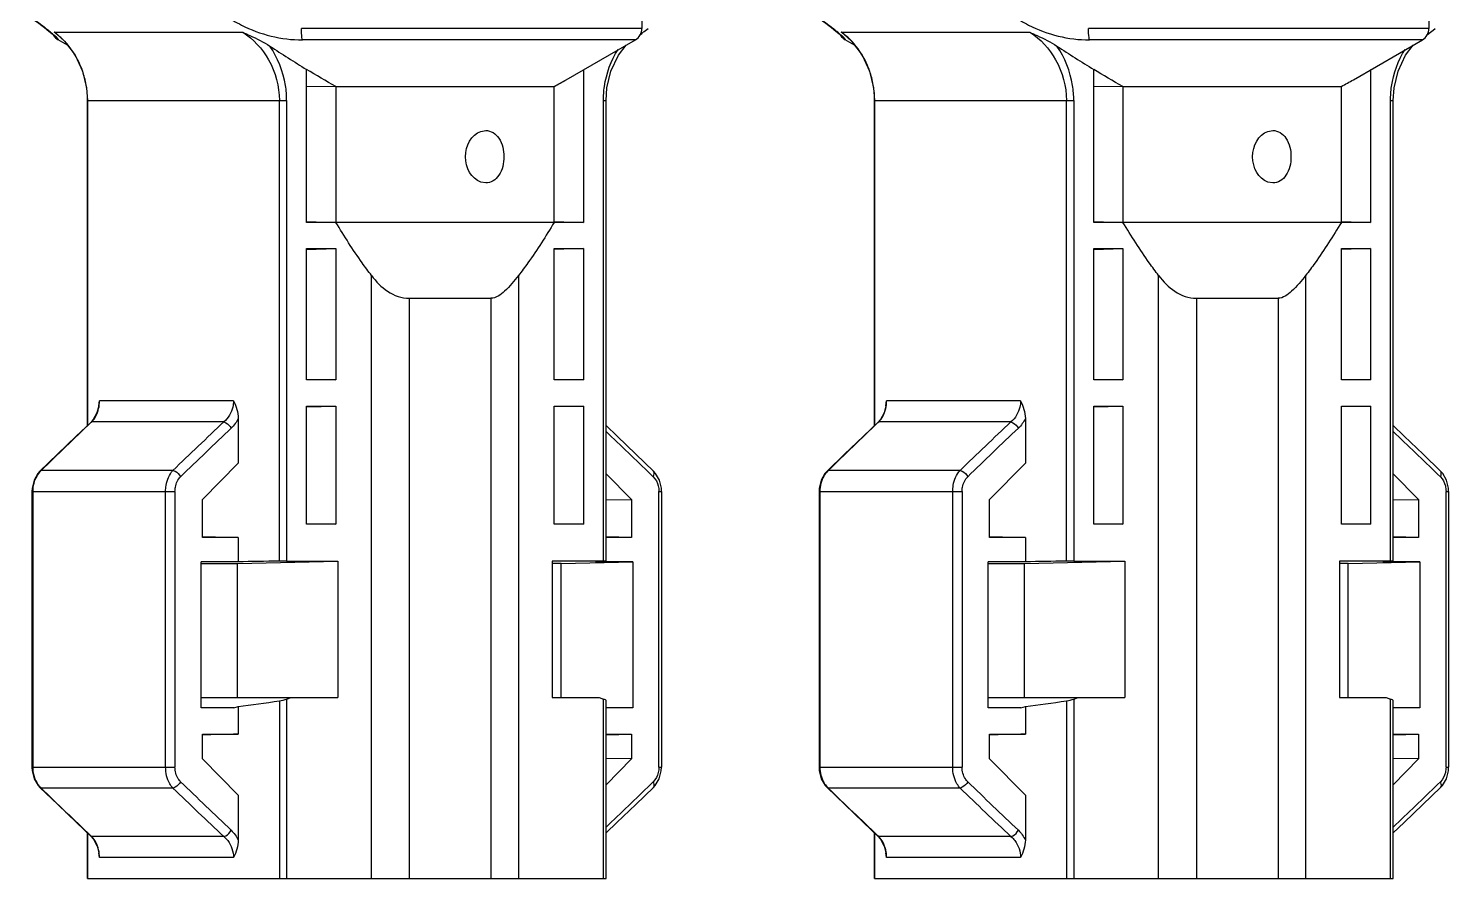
# Model space of a CAD drawing. Header units: millimetres. Extents: x 10297564 to 11610295, y -9287743 to -8409454.
# Drawn here: x 10486083 to 10487169, y -9102370 to -9101720 of the extents above; entities that cross this region are included whole.
import ezdxf

# ---------------------------------------------------------------- set-up
doc = ezdxf.new("R2010")
doc.units = ezdxf.units.MM
doc.header["$LTSCALE"] = 100
doc.layers.add('-0', color=7, linetype='Continuous')

# ---------------------------------------------------------------- blocks, each defined once
blk = doc.blocks.new('인버터 외형도')
at = {"layer": '-0', "linetype": 'Continuous'}
for p, q in [((88058.77, 35410.77), (88058.77, 34853.08)), ((88510.24, 35410.77), (88510.24, 34853.08)), ((87721.12, 34849.4), (87721.4, 34849.15)), ((87721.4, 34849.15), (87721.97, 34848.62)), ((87723.1, 34849.78), (87721.66, 34850.91)), ((87721.66, 34850.91), (87829.82, 34850.91)), ((87721.97, 34848.62), (87722.02, 34848.57)), ((87723.11, 34849.77), (87727.51, 34845.8)), ((88058.77, 34853.08), (87863.47, 34853.08)), ((88060.15, 34851.37), (88062.29, 34853.08)), ((88172.59, 34849.4), (88172.87, 34849.15)), ((88172.87, 34849.15), (88173.44, 34848.62)), ((88174.57, 34849.78), (88173.13, 34850.91)), ((88173.13, 34850.91), (88281.29, 34850.91)), ((88173.44, 34848.62), (88173.49, 34848.57)), ((88174.58, 34849.77), (88178.98, 34845.8)), ((88510.24, 34853.08), (88314.94, 34853.08)), ((88511.62, 34851.37), (88513.76, 34853.08)), ((87729.27, 34843.48), (87723.93, 34846.56)), ((87724.13, 34846.56), (87723.93, 34846.56)), ((88055.01, 34846.56), (87864.05, 34846.56)), ((88015.41, 34823.7), (88055.01, 34846.56)), ((88045.3, 34837.74), (88049.67, 34843.48)), ((88180.74, 34843.48), (88175.4, 34846.56)), ((88175.6, 34846.56), (88175.4, 34846.56)), ((88506.48, 34846.56), (88315.52, 34846.56)), ((88466.88, 34823.7), (88506.48, 34846.56)), ((88496.77, 34837.74), (88501.13, 34843.48)), ((87866.46, 34741.89), (87866.46, 34829.56)), ((88025.26, 34829.56), (88025.26, 34741.89)), ((88317.93, 34741.89), (88317.93, 34829.56)), ((88476.73, 34829.56), (88476.73, 34741.89)), ((87883.23, 34819.8), (87866.46, 34819.51)), ((87883.23, 34819.8), (88008.49, 34819.8)), ((87883.23, 34819.8), (87883.23, 34741.89)), ((88008.49, 34741.89), (88008.49, 34819.8)), ((88334.7, 34819.8), (88317.93, 34819.51)), ((88334.7, 34819.8), (88459.96, 34819.8)), ((88334.7, 34819.8), (88334.7, 34741.89)), ((88459.96, 34741.89), (88459.96, 34819.8)), ((87740.73, 34811.81), (87855, 34811.81)), ((87740.73, 34625.4), (87740.73, 34811.81)), ((87740.78, 34811.81), (87740.78, 34625.45)), ((87850.82, 34547.68), (87850.82, 34811.81)), ((87855, 34811.81), (87855, 34547.72)), ((88036.72, 34811.81), (88038.21, 34811.81)), ((88036.72, 34547.72), (88036.72, 34811.81)), ((88038.21, 34547.69), (88038.21, 34811.81)), ((88192.2, 34811.81), (88306.47, 34811.81)), ((88192.2, 34625.4), (88192.2, 34811.81)), ((88192.25, 34811.81), (88192.25, 34625.45)), ((88302.29, 34547.68), (88302.29, 34811.81)), ((88306.47, 34811.81), (88306.47, 34547.72)), ((88488.19, 34811.81), (88489.68, 34811.81)), ((88488.19, 34547.72), (88488.19, 34811.81)), ((88489.68, 34547.69), (88489.68, 34811.81)), ((87966.34, 34794.05), (87969.22, 34794.56)), ((88417.8, 34794.05), (88420.69, 34794.56)), ((87969.22, 34764.46), (87966.33, 34764.97)), ((88420.69, 34764.46), (88417.8, 34764.97)), ((88025.26, 34741.89), (87866.46, 34741.89)), ((87866.47, 34742.31), (87883.23, 34741.89)), ((88008.5, 34742.31), (88025.26, 34741.89)), ((88476.73, 34741.89), (88317.93, 34741.89)), ((88317.94, 34742.31), (88334.7, 34741.89)), ((88459.97, 34742.31), (88476.73, 34741.89)), ((87866.46, 34726.84), (87883.23, 34726.84)), ((87866.46, 34651.59), (87866.46, 34726.84)), ((87866.47, 34726.41), (87883.23, 34726.84)), ((87883.23, 34726.84), (87883.23, 34651.59)), ((88008.49, 34726.84), (88025.26, 34726.84)), ((88008.49, 34651.59), (88008.49, 34726.84)), ((88025.26, 34726.84), (88008.5, 34726.41)), ((88025.26, 34726.84), (88025.26, 34651.59)), ((88317.93, 34726.84), (88334.7, 34726.84)), ((88317.93, 34651.59), (88317.93, 34726.84)), ((88317.94, 34726.41), (88334.7, 34726.84)), ((88334.7, 34726.84), (88334.7, 34651.59)), ((88459.96, 34726.84), (88476.73, 34726.84)), ((88459.96, 34651.59), (88459.96, 34726.84)), ((88476.73, 34726.84), (88459.97, 34726.41)), ((88476.73, 34726.84), (88476.73, 34651.59)), ((87903.71, 34365.66), (87903.71, 34711.4)), ((87988.01, 34711.4), (87988.01, 34365.66)), ((88355.18, 34365.66), (88355.18, 34711.4)), ((88439.48, 34711.4), (88439.48, 34365.66)), ((87925.35, 34698.37), (87972.18, 34698.37)), ((87925.35, 34698.37), (87925.35, 34365.66)), ((87972.18, 34698.37), (87972.18, 34365.66)), ((88376.82, 34698.37), (88423.65, 34698.37)), ((88376.82, 34698.37), (88376.82, 34365.66)), ((88423.65, 34698.37), (88423.65, 34365.66)), ((87883.23, 34651.59), (87866.46, 34651.59)), ((87866.47, 34652.02), (87883.23, 34651.59)), ((88025.26, 34651.59), (88008.49, 34651.59)), ((88008.5, 34652.02), (88025.26, 34651.59)), ((88334.7, 34651.59), (88317.93, 34651.59)), ((88317.94, 34652.02), (88334.7, 34651.59)), ((88476.73, 34651.59), (88459.96, 34651.59)), ((88459.97, 34652.02), (88476.73, 34651.59)), ((87747.22, 34636.76), (87747.68, 34639.52)), ((87824.5, 34639.52), (87747.68, 34639.52)), ((88198.69, 34636.76), (88199.15, 34639.52)), ((88275.97, 34639.52), (88199.15, 34639.52)), ((87744.09, 34628.86), (87742.6, 34627.18)), ((87827.25, 34629.49), (87827.25, 34603.79)), ((87866.46, 34636.54), (87883.23, 34636.54)), ((87866.46, 34568.82), (87866.46, 34636.54)), ((87866.47, 34636.11), (87883.23, 34636.54)), ((87883.23, 34636.54), (87883.23, 34568.82)), ((88008.49, 34636.54), (88025.26, 34636.54)), ((88008.49, 34568.82), (88008.49, 34636.54)), ((88025.26, 34636.54), (88008.5, 34636.11)), ((88025.26, 34636.54), (88025.26, 34568.82)), ((88195.56, 34628.86), (88194.07, 34627.18)), ((88278.72, 34629.49), (88278.72, 34603.79)), ((88317.93, 34636.54), (88334.7, 34636.54)), ((88317.93, 34568.82), (88317.93, 34636.54)), ((88317.94, 34636.11), (88334.7, 34636.54)), ((88334.7, 34636.54), (88334.7, 34568.82)), ((88459.96, 34636.54), (88476.73, 34636.54)), ((88459.96, 34568.82), (88459.96, 34636.54)), ((88476.73, 34636.54), (88459.97, 34636.11)), ((88476.73, 34636.54), (88476.73, 34568.82)), ((87742.6, 34627.18), (87743.16, 34627.5)), ((87742.7, 34627.07), (87743.16, 34627.5)), ((87818.99, 34627.5), (87743.16, 34627.5)), ((88194.07, 34627.18), (88194.63, 34627.5)), ((88194.17, 34627.07), (88194.63, 34627.5)), ((88270.46, 34627.5), (88194.63, 34627.5)), ((87723.6, 34609.04), (87713.53, 34599.31)), ((88175.07, 34609.04), (88165, 34599.31)), ((87713.53, 34599.31), (87712.32, 34597.96)), ((87713.53, 34599.31), (87714.21, 34599.67)), ((87789.79, 34599.67), (87714.21, 34599.67)), ((87827.25, 34603.79), (87806.73, 34582.99)), ((88052.77, 34582.99), (88038.21, 34597.75)), ((88063.73, 34597.58), (88065.28, 34596.07)), ((88066.62, 34597.96), (88065.4, 34599.31)), ((88068.83, 34594.08), (88066.62, 34597.96)), ((88165, 34599.31), (88163.79, 34597.96)), ((88165, 34599.31), (88165.68, 34599.67)), ((88241.26, 34599.67), (88165.68, 34599.67)), ((88278.72, 34603.79), (88258.2, 34582.99)), ((88504.24, 34582.99), (88489.68, 34597.75)), ((88515.2, 34597.58), (88516.75, 34596.07)), ((88518.09, 34597.96), (88516.87, 34599.31)), ((88520.3, 34594.08), (88518.09, 34597.96)), ((87709.01, 34589.57), (87708.91, 34587.66)), ((88069.93, 34589.57), (88068.83, 34594.08)), ((88070.03, 34587.66), (88069.93, 34589.57)), ((88160.48, 34589.57), (88160.38, 34587.66)), ((88521.4, 34589.57), (88520.3, 34594.08)), ((88521.5, 34587.66), (88521.4, 34589.57)), ((87708.91, 34587.66), (87790.96, 34587.66)), ((87708.91, 34587.66), (87708.91, 34429.6)), ((87709.34, 34587.66), (87709.34, 34429.6)), ((87785.58, 34429.6), (87785.58, 34587.66)), ((87790.96, 34587.66), (87790.96, 34429.6)), ((87806.73, 34561.3), (87806.73, 34582.99)), ((88038.21, 34582.8), (88052.77, 34582.99)), ((88052.77, 34582.99), (88052.77, 34561.3)), ((88068.54, 34587.66), (88070.03, 34587.66)), ((88068.54, 34429.6), (88068.54, 34587.66)), ((88070.03, 34587.66), (88070.03, 34429.6)), ((88160.38, 34587.66), (88242.43, 34587.66)), ((88160.38, 34587.66), (88160.38, 34429.6)), ((88160.81, 34587.66), (88160.81, 34429.6)), ((88237.05, 34429.6), (88237.05, 34587.66)), ((88242.43, 34587.66), (88242.43, 34429.6)), ((88258.2, 34561.3), (88258.2, 34582.99)), ((88489.68, 34582.8), (88504.24, 34582.99)), ((88504.24, 34582.99), (88504.24, 34561.3)), ((88520.01, 34587.66), (88521.5, 34587.66)), ((88520.01, 34429.6), (88520.01, 34587.66)), ((88521.5, 34587.66), (88521.5, 34429.6)), ((87883.23, 34568.82), (87866.46, 34568.82)), ((87866.47, 34569.25), (87883.23, 34568.82)), ((88025.26, 34568.82), (88008.49, 34568.82)), ((88008.5, 34569.25), (88025.26, 34568.82)), ((88334.7, 34568.82), (88317.93, 34568.82)), ((88317.94, 34569.25), (88334.7, 34568.82)), ((88476.73, 34568.82), (88459.96, 34568.82)), ((88459.97, 34569.25), (88476.73, 34568.82)), ((87827.25, 34561.3), (87806.73, 34561.3)), ((87827.25, 34561.3), (87827.25, 34547.3)), ((88052.77, 34561.3), (88038.21, 34561.67)), ((88052.77, 34561.3), (88038.21, 34561.3)), ((88278.72, 34561.3), (88258.2, 34561.3)), ((88278.72, 34561.3), (88278.72, 34547.3)), ((88504.24, 34561.3), (88489.68, 34561.67)), ((88504.24, 34561.3), (88489.68, 34561.3)), ((87827.25, 34547.3), (87805.95, 34547.3)), ((87805.95, 34463.48), (87805.95, 34547.3)), ((87826.84, 34546.25), (87884.32, 34547.72)), ((87855, 34547.72), (87884.32, 34547.72)), ((87884.32, 34547.72), (87884.32, 34469.5)), ((88036.72, 34547.72), (88007.39, 34547.72)), ((88007.39, 34547.72), (88007.39, 34469.5)), ((88012.49, 34546.25), (88053.55, 34547.3)), ((88053.55, 34547.3), (88032.25, 34547.3)), ((88038.15, 34547.68), (88038.21, 34547.69)), ((88053.55, 34547.3), (88053.55, 34463.48)), ((88278.72, 34547.3), (88257.42, 34547.3)), ((88257.42, 34463.48), (88257.42, 34547.3)), ((88278.31, 34546.25), (88335.79, 34547.72)), ((88306.47, 34547.72), (88335.79, 34547.72)), ((88335.79, 34547.72), (88335.79, 34469.5)), ((88488.19, 34547.72), (88458.86, 34547.72)), ((88458.86, 34547.72), (88458.86, 34469.5)), ((88463.96, 34546.25), (88505.02, 34547.3)), ((88505.02, 34547.3), (88483.72, 34547.3)), ((88489.62, 34547.68), (88489.68, 34547.69)), ((88505.02, 34547.3), (88505.02, 34463.48)), ((87805.95, 34546.25), (87826.84, 34546.25)), ((87826.84, 34469.5), (87826.84, 34546.25)), ((88012.49, 34546.25), (88007.39, 34546.25)), ((88012.49, 34469.5), (88012.49, 34546.25)), ((88257.42, 34546.25), (88278.31, 34546.25)), ((88278.31, 34469.5), (88278.31, 34546.25)), ((88463.96, 34546.25), (88458.86, 34546.25)), ((88463.96, 34469.5), (88463.96, 34546.25)), ((87805.95, 34469.5), (87884.32, 34469.5)), ((87850.82, 34467.58), (87850.82, 34365.66)), ((87855, 34468.6), (87857.51, 34469.5)), ((87855, 34468.6), (87855, 34365.66)), ((88007.39, 34469.5), (88034.21, 34469.5)), ((88034.21, 34469.5), (88036.72, 34468.6)), ((88036.72, 34365.66), (88036.72, 34468.6)), ((88038.21, 34365.66), (88038.21, 34467.7)), ((88257.42, 34469.5), (88335.79, 34469.5)), ((88302.29, 34467.58), (88302.29, 34365.66)), ((88306.47, 34468.6), (88308.98, 34469.5)), ((88306.47, 34468.6), (88306.47, 34365.66)), ((88458.86, 34469.5), (88485.68, 34469.5)), ((88485.68, 34469.5), (88488.19, 34468.6)), ((88488.19, 34365.66), (88488.19, 34468.6)), ((88489.68, 34365.66), (88489.68, 34467.7)), ((87824.7, 34463.48), (87805.95, 34463.48)), ((87824.7, 34463.48), (87827.25, 34464.4)), ((87827.25, 34464.4), (87827.25, 34448.43)), ((88053.55, 34463.48), (88038.21, 34463.48)), ((88276.17, 34463.48), (88257.42, 34463.48)), ((88276.17, 34463.48), (88278.72, 34464.4)), ((88278.72, 34464.4), (88278.72, 34448.43)), ((88505.02, 34463.48), (88489.68, 34463.48)), ((87806.73, 34448.43), (87827.25, 34448.43)), ((87806.73, 34434.27), (87806.73, 34448.43)), ((88038.21, 34448.06), (88052.77, 34448.43)), ((88038.21, 34448.43), (88052.77, 34448.43)), ((88052.77, 34448.43), (88052.77, 34434.27)), ((88258.2, 34448.43), (88278.72, 34448.43)), ((88258.2, 34434.27), (88258.2, 34448.43)), ((88489.68, 34448.06), (88504.24, 34448.43)), ((88489.68, 34448.43), (88504.24, 34448.43)), ((88504.24, 34448.43), (88504.24, 34434.27)), ((87806.73, 34434.27), (87827.25, 34413.46)), ((88052.77, 34434.27), (88038.21, 34434.45)), ((88038.21, 34419.5), (88052.77, 34434.27)), ((88258.2, 34434.27), (88278.72, 34413.46)), ((88504.24, 34434.27), (88489.68, 34434.45)), ((88489.68, 34419.5), (88504.24, 34434.27)), ((87708.91, 34429.6), (87790.96, 34429.6)), ((87708.91, 34429.6), (87709.04, 34427.43)), ((88068.54, 34429.6), (88070.03, 34429.6)), ((88068.74, 34422.93), (88069.9, 34427.43)), ((88069.9, 34427.43), (88070.03, 34429.6)), ((88160.38, 34429.6), (88242.43, 34429.6)), ((88160.38, 34429.6), (88160.51, 34427.43)), ((88520.01, 34429.6), (88521.5, 34429.6)), ((88520.21, 34422.93), (88521.37, 34427.43)), ((88521.37, 34427.43), (88521.5, 34429.6)), ((87712.47, 34419.1), (87713.53, 34417.94)), ((87714.21, 34417.58), (87713.53, 34417.94)), ((87789.79, 34417.58), (87714.21, 34417.58)), ((88065.28, 34421.18), (88063.73, 34419.68)), ((88065.4, 34417.94), (88066.47, 34419.1)), ((88066.47, 34419.1), (88068.74, 34422.93)), ((88163.94, 34419.1), (88165, 34417.94)), ((88165.68, 34417.58), (88165, 34417.94)), ((88241.26, 34417.58), (88165.68, 34417.58)), ((88516.75, 34421.18), (88515.2, 34419.68)), ((88516.87, 34417.94), (88517.94, 34419.1)), ((88517.94, 34419.1), (88520.21, 34422.93)), ((87827.25, 34413.46), (87827.25, 34387.76)), ((88278.72, 34413.46), (88278.72, 34387.76)), ((87734.48, 34397.79), (87742.6, 34390.08)), ((88185.95, 34397.79), (88194.06, 34390.08)), ((87740.73, 34365.66), (87740.73, 34391.85)), ((87740.78, 34391.8), (87740.78, 34365.66)), ((87742.6, 34390.08), (87743.16, 34389.75)), ((87742.6, 34390.08), (87744.19, 34388.26)), ((87743.16, 34389.75), (87742.7, 34390.19)), ((87818.99, 34389.75), (87743.16, 34389.75)), ((88192.2, 34365.66), (88192.2, 34391.85)), ((88192.25, 34391.8), (88192.25, 34365.66)), ((88194.07, 34390.08), (88194.63, 34389.75)), ((88194.07, 34390.08), (88195.66, 34388.26)), ((88194.63, 34389.75), (88194.17, 34390.19)), ((88270.46, 34389.75), (88194.63, 34389.75)), ((87747.68, 34377.74), (87747.22, 34380.5)), ((87824.5, 34377.74), (87747.68, 34377.74)), ((88199.15, 34377.74), (88198.69, 34380.5)), ((88275.97, 34377.74), (88199.15, 34377.74)), ((87740.73, 34365.66), (88038.21, 34365.66)), ((88192.2, 34365.66), (88489.68, 34365.66))]:
    blk.add_line(p, q, dxfattribs=at)
for points in [[(87708.93, 34858.83), (87710.96, 34857.36), (87712.82, 34856), (87714.51, 34854.73), (87716.02, 34853.57), (87717.37, 34852.51), (87718.56, 34851.56), (87719.58, 34850.72), (87720.43, 34850), (87721.12, 34849.4)], [(88160.4, 34858.83), (88162.43, 34857.36), (88164.29, 34856), (88165.98, 34854.73), (88167.49, 34853.57), (88168.84, 34852.51), (88170.03, 34851.56), (88171.05, 34850.72), (88171.9, 34850), (88172.59, 34849.4)], [(88057.98, 34849.55), (88058.76, 34850.23), (88059.74, 34851.04), (88060.15, 34851.37)], [(88509.45, 34849.55), (88510.23, 34850.23), (88511.21, 34851.04), (88511.62, 34851.37)], [(87727.51, 34845.8), (87733.64, 34837.74), (87737.9, 34828.62), (87740.22, 34818.99), (87740.73, 34811.81)], [(88178.98, 34845.8), (88185.11, 34837.74), (88189.37, 34828.62), (88191.69, 34818.99), (88192.2, 34811.81)], [(88038.21, 34811.81), (88038.71, 34818.99), (88041.04, 34828.62), (88045.3, 34837.74)], [(88489.68, 34811.81), (88490.18, 34818.99), (88492.51, 34828.62), (88496.77, 34837.74)], [(87747.22, 34636.76), (87746.21, 34632.77), (87744.09, 34628.86)], [(88198.69, 34636.76), (88197.68, 34632.77), (88195.56, 34628.86)], [(87742.6, 34627.17), (87734.34, 34619.33), (87723.6, 34609.04)], [(88065.4, 34599.31), (88055.34, 34609.04), (88044.6, 34619.33), (88038.21, 34625.4)], [(88194.06, 34627.17), (88185.81, 34619.33), (88175.07, 34609.04)], [(88516.87, 34599.31), (88506.81, 34609.04), (88496.07, 34619.33), (88489.68, 34625.4)], [(87712.32, 34597.96), (87710.11, 34594.08), (87709.01, 34589.57)], [(88163.79, 34597.96), (88161.58, 34594.08), (88160.48, 34589.57)], [(87709.04, 34427.43), (87710.2, 34422.93), (87712.47, 34419.1)], [(88160.51, 34427.43), (88161.67, 34422.93), (88163.94, 34419.1)], [(87713.53, 34417.94), (87723.74, 34408.08), (87734.48, 34397.79)], [(88038.21, 34391.85), (88044.46, 34397.79), (88055.2, 34408.08), (88065.4, 34417.94)], [(88165, 34417.94), (88175.21, 34408.08), (88185.95, 34397.79)], [(88489.68, 34391.85), (88495.93, 34397.79), (88506.67, 34408.08), (88516.87, 34417.94)], [(87744.19, 34388.26), (87746.28, 34384.3), (87747.22, 34380.5)], [(88195.66, 34388.26), (88197.74, 34384.3), (88198.69, 34380.5)]]:
    blk.add_lwpolyline(points, dxfattribs=at)
for centre, radius, start, end in [((87633.63, 34745.85), 135.74, 50.99705, 51.28943), ((87727.69, 34853.08), 7.52, 211.94227, 240.00202), ((87727.85, 34853.08), 7.49, 213.90473, 215.85719), ((87699.46, 34819.29), 38.63, 52.30856, 54.92056), ((87697.84, 34817.26), 41.23, 43.29013, 52.25152), ((88051.25, 34853.08), 7.52, 299.99798, 0), ((88085.1, 34745.85), 135.74, 50.99705, 51.28943), ((88179.16, 34853.08), 7.52, 211.94227, 240.00202), ((88179.32, 34853.08), 7.49, 213.90473, 215.85719), ((88150.93, 34819.29), 38.63, 52.30856, 54.92056), ((88149.31, 34817.26), 41.23, 43.29013, 52.25152), ((88502.72, 34853.08), 7.52, 299.99798, 0), ((87690.27, 34812.08), 50.48, 18.04572, 19.39034), ((87689.56, 34811.86), 51.22, 8.70777, 18.03052), ((88141.74, 34812.08), 50.48, 18.04572, 19.39034), ((88141.03, 34811.86), 51.22, 8.70777, 18.03052), ((87689.14, 34811.8), 51.65, 3.03365, 8.71085), ((87828.29, 35147.59), 374.06, 298.7983, 300.01643), ((88140.61, 34811.8), 51.65, 3.03365, 8.71085), ((88279.76, 35147.59), 374.06, 298.7983, 300.01643), ((87690.34, 34811.86), 50.44, 359.9414, 3.03494), ((88141.81, 34811.86), 50.44, 359.9414, 3.03494), ((87728.08, 34639.5), 19.6, 347.00206, 0.04463), ((88179.55, 34639.5), 19.6, 347.00206, 0.04463), ((89998.38, 32252.89), 3274.87, 133.53384, 134.22529), ((89770.88, 32550.15), 2850.48, 133.21645, 134.02714), ((89973.64, 32352.09), 3128.16, 133.42751, 134.16396), ((85875.65, 32341.82), 3142.63, 45.87254, 46.51711), ((90449.85, 32252.89), 3274.87, 133.53384, 134.22529), ((90222.35, 32550.15), 2850.48, 133.21645, 134.02714), ((90425.11, 32352.09), 3128.16, 133.42751, 134.16396), ((86327.12, 32341.82), 3142.63, 45.87254, 46.51711), ((87723.11, 34590.1), 13.07, 132.89136, 135.89563), ((88174.58, 34590.1), 13.07, 132.89136, 135.89563), ((87723.11, 34427.16), 13.08, 224.10917, 227.11187), ((89975.5, 36740.56), 3241.86, 225.77112, 226.46955), ((89778.63, 36475.24), 2861.72, 225.97439, 226.7819), ((89973.58, 36665.11), 3128.07, 225.8361, 226.57249), ((85875.64, 36675.44), 3142.64, 313.48289, 314.12745), ((88174.58, 34427.16), 13.08, 224.10917, 227.11187), ((90426.96, 36740.56), 3241.86, 225.77112, 226.46955), ((90230.1, 36475.24), 2861.72, 225.97439, 226.7819), ((90425.05, 36665.11), 3128.07, 225.8361, 226.57249), ((86327.11, 36675.44), 3142.64, 313.48289, 314.12745), ((87728.08, 34377.75), 19.6, 359.9553, 13.00482), ((88179.55, 34377.75), 19.6, 359.9553, 13.00482)]:
    blk.add_arc(centre, radius, start, end, dxfattribs=at)
for centre, major_axis, ratio, start_param, end_param in [((87889.47, 34562.35), (150.49, -1.76), 0.01297, -2.153603, -1.996886), ((88340.94, 34562.35), (150.49, -1.76), 0.01297, -2.153603, -1.996886), ((87889.47, 34546.25), (150.49, 1.76), 0.01297, 1.830353, 1.996886), ((87851.98, 34547.64), (4.51, 0.05), 0.01297, 0.837607, 1.830353), ((87889.47, 34546.25), (150.49, 1.76), 0.01297, -0.321673, -0.15514), ((88033.69, 34547.64), (4.51, 0.05), 0.01297, -0.000151, 0.837607), ((88340.94, 34546.25), (150.49, 1.76), 0.01297, 1.830353, 1.996886), ((88303.45, 34547.64), (4.51, 0.05), 0.01297, 0.837607, 1.830353), ((88340.94, 34546.25), (150.49, 1.76), 0.01297, -0.321673, -0.15514), ((88485.16, 34547.64), (4.51, 0.05), 0.01297, -0.000151, 0.837607), ((87889.47, 34501.35), (150.4, 30.9), 0.172246, -2.032414, -1.865881), ((87851.98, 34468.6), (4.51, 0.93), 0.172246, -1.865881, -0.873135), ((88033.69, 34468.6), (4.51, -0.93), 0.172246, 0.035376, 0.873135), ((88340.94, 34501.35), (150.4, 30.9), 0.172246, -2.032414, -1.865881), ((88303.45, 34468.6), (4.51, 0.93), 0.172246, -1.865881, -0.873135), ((88485.16, 34468.6), (4.51, -0.93), 0.172246, 0.035376, 0.873135), ((87889.47, 34447.38), (150.49, 1.76), 0.01297, 1.996886, 2.153603), ((88340.94, 34447.38), (150.49, 1.76), 0.01297, 1.996886, 2.153603)]:
    blk.add_ellipse(centre, major_axis=major_axis, ratio=ratio, start_param=start_param, end_param=end_param, dxfattribs=at)
for points, knots in [([(87718.52, 34851.77), (87717.72, 34852.41), (87713.93, 34855.38), (87710.01, 34858.2), (87706.9, 34860.39)], [0, 0, 0, 0, 0.21206, 1, 1, 1, 1]), ([(87819.91, 34860.39), (87822.86, 34858.43), (87836.2, 34850.49), (87852.05, 34846.43), (87864.05, 34846.56)], [0, 0, 0, 0, 0.227807, 1, 1, 1, 1]), ([(88169.99, 34851.77), (88169.19, 34852.41), (88165.4, 34855.38), (88161.48, 34858.2), (88158.37, 34860.39)], [0, 0, 0, 0, 0.21206, 1, 1, 1, 1]), ([(88271.38, 34860.39), (88274.33, 34858.43), (88287.67, 34850.49), (88303.52, 34846.43), (88315.52, 34846.56)], [0, 0, 0, 0, 0.227807, 1, 1, 1, 1]), ([(87721.89, 34848.96), (87721.69, 34849.14), (87720.76, 34849.94), (87719.81, 34850.73), (87719.06, 34851.33)], [0, 0, 0, 0, 0.218484, 1, 1, 1, 1]), ([(87724.13, 34846.56), (87724.36, 34846.53), (87722.91, 34848.22), (87722.54, 34848.39), (87721.89, 34848.96)], [0, 0, 0, 0, 0.212302, 1, 1, 1, 1]), ([(87829.82, 34850.91), (87835.91, 34847.04), (87846.71, 34835.31), (87850.77, 34819.84), (87850.82, 34811.81)], [0, 0, 0, 0, 0.473305, 1, 1, 1, 1]), ([(87829.82, 34850.91), (87831.2, 34850.28), (87836.49, 34847.87), (87841.78, 34845.34), (87845.37, 34842.98)], [0, 0, 0, 0, 0.260338, 1, 1, 1, 1]), ([(87864.05, 34846.56), (87863.94, 34846.96), (87863.56, 34849.12), (87863.47, 34851.31), (87863.47, 34853.08)], [0, 0, 0, 0, 0.189875, 1, 1, 1, 1]), ([(88173.36, 34848.96), (88173.16, 34849.14), (88172.23, 34849.94), (88171.28, 34850.73), (88170.53, 34851.33)], [0, 0, 0, 0, 0.218484, 1, 1, 1, 1]), ([(88175.6, 34846.56), (88175.83, 34846.53), (88174.38, 34848.22), (88174.01, 34848.39), (88173.36, 34848.96)], [0, 0, 0, 0, 0.212302, 1, 1, 1, 1]), ([(88281.29, 34850.91), (88287.38, 34847.04), (88298.18, 34835.31), (88302.24, 34819.84), (88302.29, 34811.81)], [0, 0, 0, 0, 0.473305, 1, 1, 1, 1]), ([(88281.29, 34850.91), (88282.67, 34850.28), (88287.96, 34847.87), (88293.25, 34845.34), (88296.84, 34842.98)], [0, 0, 0, 0, 0.260338, 1, 1, 1, 1]), ([(88315.52, 34846.56), (88315.41, 34846.96), (88315.03, 34849.12), (88314.94, 34851.31), (88314.94, 34853.08)], [0, 0, 0, 0, 0.189875, 1, 1, 1, 1]), ([(87737.88, 34828.84), (87737.31, 34830.46), (87734.84, 34836.49), (87731.15, 34842.04), (87727.85, 34845.53)], [0, 0, 0, 0, 0.263749, 1, 1, 1, 1]), ([(87855, 34811.81), (87855.04, 34814.67), (87854.12, 34825.64), (87849.9, 34836.26), (87845.37, 34842.98)], [0, 0, 0, 0, 0.261415, 1, 1, 1, 1]), ([(88036.72, 34811.81), (88036.7, 34814.46), (88037.46, 34824.67), (88041.06, 34834.66), (88045.09, 34841.06)], [0, 0, 0, 0, 0.260017, 1, 1, 1, 1]), ([(88189.35, 34828.84), (88188.78, 34830.46), (88186.31, 34836.49), (88182.62, 34842.04), (88179.32, 34845.53)], [0, 0, 0, 0, 0.263749, 1, 1, 1, 1]), ([(88306.47, 34811.81), (88306.51, 34814.67), (88305.59, 34825.64), (88301.37, 34836.26), (88296.84, 34842.98)], [0, 0, 0, 0, 0.261415, 1, 1, 1, 1]), ([(88488.19, 34811.81), (88488.17, 34814.46), (88488.93, 34824.67), (88492.53, 34834.66), (88496.56, 34841.06)], [0, 0, 0, 0, 0.260017, 1, 1, 1, 1]), ([(87966.33, 34764.97), (87961, 34766.85), (87954.18, 34779.51), (87961, 34792.17), (87966.34, 34794.05)], [0, 0, 0, 0, 0.500017, 1, 1, 1, 1]), ([(87969.22, 34794.56), (87970.65, 34794.56), (87973.71, 34793.67), (87978.44, 34788.67), (87980.42, 34779.51), (87978.44, 34770.35), (87973.71, 34765.34), (87970.66, 34764.46), (87969.22, 34764.46)], [0, 0, 0, 0, 0.10785, 0.225217, 0.500002, 0.774789, 0.892152, 1, 1, 1, 1]), ([(88417.8, 34764.97), (88412.47, 34766.85), (88405.65, 34779.51), (88412.47, 34792.17), (88417.81, 34794.05)], [0, 0, 0, 0, 0.500017, 1, 1, 1, 1]), ([(88420.69, 34794.56), (88422.12, 34794.56), (88425.18, 34793.67), (88429.91, 34788.67), (88431.89, 34779.51), (88429.91, 34770.35), (88425.18, 34765.34), (88422.12, 34764.46), (88420.69, 34764.46)], [0, 0, 0, 0, 0.10785, 0.225217, 0.500002, 0.774789, 0.892152, 1, 1, 1, 1]), ([(87903.71, 34711.4), (87901.87, 34713.8), (87894.62, 34723.67), (87888.02, 34734), (87883.23, 34741.89)], [0, 0, 0, 0, 0.24678, 1, 1, 1, 1]), ([(88008.49, 34741.89), (88003.7, 34734), (87997.1, 34723.67), (87989.85, 34713.8), (87988.01, 34711.4)], [0, 0, 0, 0, 0.753221, 1, 1, 1, 1]), ([(88355.18, 34711.4), (88353.34, 34713.8), (88346.09, 34723.67), (88339.49, 34734), (88334.7, 34741.89)], [0, 0, 0, 0, 0.24678, 1, 1, 1, 1]), ([(88459.96, 34741.89), (88455.17, 34734), (88448.57, 34723.67), (88441.32, 34713.8), (88439.48, 34711.4)], [0, 0, 0, 0, 0.753221, 1, 1, 1, 1]), ([(87903.71, 34711.4), (87906.33, 34707.99), (87912.3, 34701.55), (87921.01, 34698.37), (87925.35, 34698.37)], [0, 0, 0, 0, 0.497164, 1, 1, 1, 1]), ([(87988.01, 34711.4), (87985.56, 34708.21), (87981.3, 34703.04), (87975.11, 34698.37), (87972.18, 34698.37)], [0, 0, 0, 0, 0.578931, 1, 1, 1, 1]), ([(88355.18, 34711.4), (88357.8, 34707.99), (88363.77, 34701.55), (88372.47, 34698.37), (88376.82, 34698.37)], [0, 0, 0, 0, 0.497164, 1, 1, 1, 1]), ([(88439.48, 34711.4), (88437.03, 34708.21), (88432.77, 34703.04), (88426.58, 34698.37), (88423.65, 34698.37)], [0, 0, 0, 0, 0.578931, 1, 1, 1, 1]), ([(87824.5, 34639.52), (87824.5, 34638.33), (87824.01, 34633.85), (87821.55, 34629.58), (87818.99, 34627.5)], [0, 0, 0, 0, 0.265303, 1, 1, 1, 1]), ([(88275.97, 34639.52), (88275.97, 34638.33), (88275.48, 34633.85), (88273.02, 34629.58), (88270.46, 34627.5)], [0, 0, 0, 0, 0.265303, 1, 1, 1, 1]), ([(87818.99, 34627.5), (87819.39, 34627.4), (87821.14, 34626.65), (87822.55, 34625.19), (87823.23, 34623.89)], [0, 0, 0, 0, 0.221557, 1, 1, 1, 1]), ([(88270.46, 34627.5), (88270.86, 34627.4), (88272.61, 34626.65), (88274.02, 34625.19), (88274.7, 34623.89)], [0, 0, 0, 0, 0.221557, 1, 1, 1, 1]), ([(87785.58, 34587.66), (87785.59, 34588.81), (87785.93, 34593.08), (87787.65, 34597.39), (87789.79, 34599.67)], [0, 0, 0, 0, 0.269873, 1, 1, 1, 1]), ([(87789.79, 34599.67), (87790.22, 34599.59), (87792.03, 34598.88), (87793.51, 34597.39), (87794.21, 34596.07)], [0, 0, 0, 0, 0.222896, 1, 1, 1, 1]), ([(87790.96, 34587.66), (87790.96, 34588.47), (87791.22, 34591.51), (87792.62, 34594.5), (87794.21, 34596.07)], [0, 0, 0, 0, 0.267493, 1, 1, 1, 1]), ([(88065.28, 34596.07), (88065.45, 34596.38), (88065.9, 34597.36), (88065.95, 34598.78), (88065.4, 34599.31)], [0, 0, 0, 0, 0.318455, 1, 1, 1, 1]), ([(88237.05, 34587.66), (88237.06, 34588.81), (88237.4, 34593.08), (88239.12, 34597.39), (88241.26, 34599.67)], [0, 0, 0, 0, 0.269873, 1, 1, 1, 1]), ([(88241.26, 34599.67), (88241.69, 34599.59), (88243.5, 34598.88), (88244.98, 34597.39), (88245.68, 34596.07)], [0, 0, 0, 0, 0.222896, 1, 1, 1, 1]), ([(88242.43, 34587.66), (88242.43, 34588.47), (88242.69, 34591.51), (88244.09, 34594.5), (88245.68, 34596.07)], [0, 0, 0, 0, 0.267493, 1, 1, 1, 1]), ([(88516.75, 34596.07), (88516.92, 34596.38), (88517.37, 34597.36), (88517.42, 34598.78), (88516.87, 34599.31)], [0, 0, 0, 0, 0.318455, 1, 1, 1, 1]), ([(87789.79, 34417.58), (87789.12, 34418.3), (87786.58, 34421.81), (87785.59, 34426.28), (87785.58, 34429.6)], [0, 0, 0, 0, 0.228927, 1, 1, 1, 1]), ([(87794.21, 34421.18), (87793.71, 34421.68), (87791.77, 34424.07), (87790.97, 34427.26), (87790.96, 34429.6)], [0, 0, 0, 0, 0.233126, 1, 1, 1, 1]), ([(88241.26, 34417.58), (88240.59, 34418.3), (88238.05, 34421.81), (88237.06, 34426.28), (88237.05, 34429.6)], [0, 0, 0, 0, 0.228927, 1, 1, 1, 1]), ([(88245.68, 34421.18), (88245.18, 34421.68), (88243.24, 34424.07), (88242.44, 34427.26), (88242.43, 34429.6)], [0, 0, 0, 0, 0.233126, 1, 1, 1, 1]), ([(87794.21, 34421.18), (87793.5, 34419.86), (87792.03, 34418.37), (87790.22, 34417.66), (87789.79, 34417.58)], [0, 0, 0, 0, 0.777114, 1, 1, 1, 1]), ([(88065.4, 34417.95), (88065.57, 34418.1), (88066.16, 34419.12), (88065.71, 34420.39), (88065.28, 34421.18)], [0, 0, 0, 0, 0.200448, 1, 1, 1, 1]), ([(88245.68, 34421.18), (88244.97, 34419.86), (88243.5, 34418.37), (88241.69, 34417.66), (88241.26, 34417.58)], [0, 0, 0, 0, 0.777114, 1, 1, 1, 1]), ([(88516.87, 34417.95), (88517.04, 34418.1), (88517.63, 34419.12), (88517.18, 34420.39), (88516.75, 34421.18)], [0, 0, 0, 0, 0.200448, 1, 1, 1, 1]), ([(87818.99, 34389.75), (87819.39, 34389.85), (87821.14, 34390.6), (87822.55, 34392.06), (87823.23, 34393.36)], [0, 0, 0, 0, 0.220217, 1, 1, 1, 1]), ([(88270.46, 34389.75), (88270.86, 34389.85), (88272.61, 34390.6), (88274.02, 34392.06), (88274.7, 34393.36)], [0, 0, 0, 0, 0.220217, 1, 1, 1, 1]), ([(87818.99, 34389.75), (87819.82, 34389.08), (87822.95, 34385.83), (87824.49, 34381.15), (87824.5, 34377.74)], [0, 0, 0, 0, 0.238011, 1, 1, 1, 1]), ([(88270.46, 34389.75), (88271.29, 34389.08), (88274.42, 34385.83), (88275.96, 34381.15), (88275.97, 34377.74)], [0, 0, 0, 0, 0.238011, 1, 1, 1, 1])]:
    blk.add_open_spline(points, degree=3, knots=knots, dxfattribs=at)
for points in [[(87724.13, 34846.56), (87723.22, 34847.09), (87722.4, 34847.84), (87721.78, 34848.7)], [(88175.6, 34846.56), (88174.69, 34847.09), (88173.87, 34847.84), (88173.25, 34848.7)], [(87845.37, 34842.98), (87852.33, 34838.39), (87859.34, 34833.89), (87866.46, 34829.56)], [(88296.84, 34842.98), (88303.8, 34838.39), (88310.81, 34833.89), (88317.93, 34829.56)], [(87883.23, 34819.8), (87877.56, 34822.91), (87871.98, 34826.19), (87866.45, 34829.56)], [(88334.7, 34819.8), (88329.03, 34822.91), (88323.45, 34826.19), (88317.92, 34829.56)], [(87824.5, 34639.52), (87826.05, 34636.42), (87827.25, 34632.95), (87827.25, 34629.49)], [(88275.97, 34639.52), (88277.52, 34636.42), (88278.72, 34632.95), (88278.72, 34629.49)], [(87743.16, 34627.5), (87744.15, 34628.5), (87744.98, 34629.68), (87745.64, 34630.92)], [(87745.64, 34630.92), (87746.33, 34632.23), (87746.84, 34633.65), (87747.18, 34635.09)], [(87827.25, 34629.49), (87826.26, 34627.42), (87824.9, 34625.47), (87823.23, 34623.89)], [(88194.63, 34627.5), (88195.62, 34628.5), (88196.45, 34629.68), (88197.11, 34630.92)], [(88197.11, 34630.92), (88197.8, 34632.23), (88198.31, 34633.65), (88198.65, 34635.09)], [(88278.72, 34629.49), (88277.73, 34627.42), (88276.37, 34625.47), (88274.7, 34623.89)], [(87711.65, 34596.45), (87710.11, 34593.84), (87709.34, 34590.69), (87709.34, 34587.66)], [(87713.72, 34599.19), (87712.93, 34598.37), (87712.23, 34597.44), (87711.65, 34596.45)], [(88065.28, 34596.07), (88066.7, 34594.67), (88067.69, 34592.76), (88068.16, 34590.83)], [(88163.12, 34596.45), (88161.58, 34593.84), (88160.81, 34590.69), (88160.81, 34587.66)], [(88165.19, 34599.19), (88164.4, 34598.37), (88163.7, 34597.44), (88163.12, 34596.45)], [(88516.75, 34596.07), (88518.17, 34594.67), (88519.16, 34592.76), (88519.63, 34590.83)], [(88068.16, 34590.83), (88068.41, 34589.79), (88068.53, 34588.72), (88068.54, 34587.66)], [(88519.63, 34590.83), (88519.88, 34589.79), (88520, 34588.72), (88520.01, 34587.66)], [(87709.34, 34429.6), (87709.34, 34426.56), (87710.12, 34423.41), (87711.65, 34420.8)], [(88068.16, 34426.42), (88067.69, 34424.49), (88066.7, 34422.58), (88065.28, 34421.18)], [(88068.54, 34429.6), (88068.53, 34428.53), (88068.41, 34427.46), (88068.16, 34426.42)], [(88160.81, 34429.6), (88160.81, 34426.56), (88161.59, 34423.41), (88163.12, 34420.8)], [(88519.63, 34426.42), (88519.15, 34424.49), (88518.17, 34422.58), (88516.75, 34421.18)], [(88520.01, 34429.6), (88520, 34428.53), (88519.88, 34427.46), (88519.63, 34426.42)], [(87711.65, 34420.8), (87712.23, 34419.81), (87712.93, 34418.88), (87713.73, 34418.06)], [(88163.12, 34420.8), (88163.7, 34419.81), (88164.4, 34418.88), (88165.19, 34418.06)], [(87823.23, 34393.36), (87824.9, 34391.78), (87826.26, 34389.83), (87827.25, 34387.76)], [(88274.7, 34393.36), (88276.37, 34391.78), (88277.73, 34389.83), (88278.72, 34387.76)], [(87745.64, 34386.33), (87744.98, 34387.58), (87744.15, 34388.75), (87743.16, 34389.75)], [(87747.18, 34382.16), (87746.84, 34383.6), (87746.33, 34385.02), (87745.64, 34386.33)], [(87827.25, 34387.76), (87827.25, 34384.3), (87826.05, 34380.84), (87824.5, 34377.74)], [(88197.11, 34386.33), (88196.45, 34387.58), (88195.62, 34388.75), (88194.63, 34389.75)], [(88198.65, 34382.16), (88198.31, 34383.6), (88197.8, 34385.02), (88197.11, 34386.33)], [(88278.72, 34387.76), (88278.72, 34384.3), (88277.52, 34380.84), (88275.97, 34377.74)]]:
    blk.add_open_spline(points, degree=3, dxfattribs=at)

msp = doc.modelspace()

# ---------------------------------------------------------------- block references
at = {"xscale": 1.333333333333333, "yscale": 1.333333333333333, "zscale": 1.333333333333333}
msp.add_blockref('인버터 외형도', (10369140.6, -9148191), dxfattribs=at)

doc.saveas('drawing.dxf')
